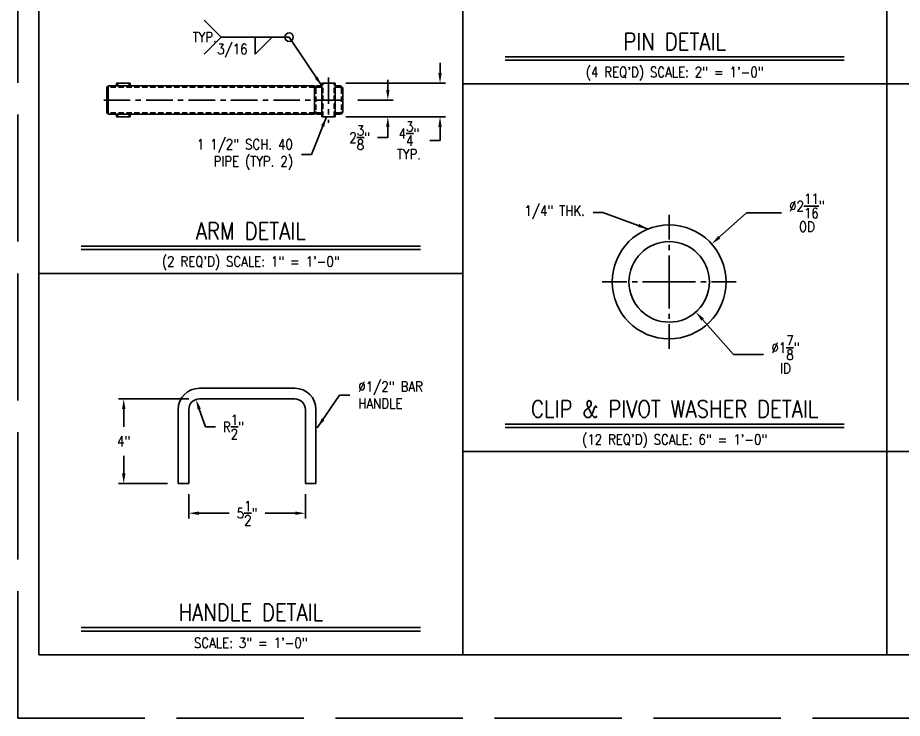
# Model space of a CAD drawing. Extents: x -189 to 279, y 9 to 246.
# Drawn here: x -9 to 116.2, y 9 to 108.2 of the extents above; entities that cross this region are included whole.
import ezdxf
from ezdxf.enums import TextEntityAlignment as Align

# ---------------------------------------------------------------- set-up
doc = ezdxf.new("R2010")
doc.units = 0
doc.header["$LTSCALE"] = 3
doc.header["$MEASUREMENT"] = 0
doc.header["$PDMODE"] = 33
doc.header["$PDSIZE"] = -0.5
for name, pattern in [('AM_ISO02W050', [7.5, 6, -1.5]), ('CENTER', [2, 1.25, -0.25, 0.25, -0.25]), ('HIDDEN', [0.375, 0.25, -0.125])]:
    doc.linetypes.add(name, pattern=pattern)
doc.layers.get('0').update_dxf_attribs({"linetype": 'CONTINUOUS'})
doc.layers.get('Defpoints').update_dxf_attribs({"linetype": 'CONTINUOUS'})
for name, color, linetype in [('11-2 PIPE', 7, 'CONTINUOUS'), ('ARM', 3, 'CONTINUOUS'), ('CENTER', 5, 'CENTER'), ('DIM', 1, 'CONTINUOUS'), ('HANDLE', 2, 'CONTINUOUS'), ('WASHER', 7, 'CONTINUOUS')]:
    doc.layers.add(name, color=color, linetype=linetype)
doc.styles.add('ROMANS', font='ROMANS.shx', dxfattribs={"width": 0.85, "height": 1.44})
doc.styles.get("Standard").update_dxf_attribs({"font": 'sanss___.ttf'})
doc.dimstyles.get("Standard").update_dxf_attribs({"dimtxt": 0.18, "dimasz": 0.18, "dimexe": 0.18, "dimexo": 0.0625, "dimgap": 0.09, "dimtad": 0, "dimtih": 1, "dimtoh": 1, "dimdec": 4, "dimzin": 0, "dimdsep": 46, "dimtxsty": 'Standard', "dimcen": 0.09, "dimadec": 0, "dimazin": 0, "dimtfac": 1, "dimtdec": 4, "dimtofl": 0, "dimtmove": 0, "dimatfit": 3, "dimfxl": 1, "dimtolj": 1, "dimtzin": 0, "dimarcsym": 0})

# ---------------------------------------------------------------- blocks, each defined once
blk = doc.blocks.new('*D34')
at = {"layer": 'Defpoints', "color": 0, "transparency": 16777216}
for p in [(35.96, 98.92), (35.96, 94.17), (50.78, 94.17)]:
    blk.add_point(p, dxfattribs=at)
at = {"layer": 'DIM', "color": 0, "lineweight": -2, "transparency": 16777216}
for p, q in [((50.78, 100.36), (50.78, 101.8)), ((37.46, 98.92), (51.53, 98.92)), ((37.46, 94.17), (51.53, 94.17)), ((50.78, 92.73), (50.78, 90.84)), ((50.78, 90.84), (49.34, 90.84))]:
    blk.add_line(p, q, dxfattribs=at)
at = {"layer": 'DIM', "color": 0, "transparency": 16777216}
for points in [[(50.54, 100.36), (51.02, 100.36), (50.78, 98.92)], [(50.54, 92.73), (51.02, 92.73), (50.78, 94.17)]]:
    blk.add_solid(points, dxfattribs=at)
at = {"layer": 'DIM', "color": 0, "transparency": 16777216, "insert": (46.39, 90.84), "char_height": 1.44, "attachment_point": 5, "style": 'ROMANS'}
blk.add_mtext('\\A1;4{\\H1x;\\S3/4;}"\\PTYP.', dxfattribs=at)
blk = doc.blocks.new('*D35')
at = {"layer": 'Defpoints', "color": 0, "transparency": 16777216}
for p in [(37.66, 96.54), (35.96, 94.17), (43.39, 94.17)]:
    blk.add_point(p, dxfattribs=at)
at = {"layer": 'DIM', "color": 0, "lineweight": -2, "transparency": 16777216}
for p, q in [((43.39, 97.98), (43.39, 99.42)), ((39.16, 96.54), (44.14, 96.54)), ((37.46, 94.17), (44.14, 94.17)), ((43.39, 92.73), (43.39, 91.23)), ((43.39, 91.23), (41.95, 91.23))]:
    blk.add_line(p, q, dxfattribs=at)
at = {"layer": 'DIM', "color": 0, "transparency": 16777216}
for points in [[(43.15, 97.98), (43.63, 97.98), (43.39, 96.54)], [(43.15, 92.73), (43.63, 92.73), (43.39, 94.17)]]:
    blk.add_solid(points, dxfattribs=at)
at = {"layer": 'DIM', "color": 0, "transparency": 16777216, "insert": (39.41, 91.23), "char_height": 1.44, "attachment_point": 5, "style": 'ROMANS'}
blk.add_mtext('\\A1;2{\\H1x;\\S3/8;}"', dxfattribs=at)
blk = doc.blocks.new('*D51')
at = {"layer": 'Defpoints', "color": 0, "transparency": 16777216}
for p in [(15.22, 42.23), (31.72, 42.23), (15.22, 38.04)]:
    blk.add_point(p, dxfattribs=at)
at = {"layer": 'DIM', "color": 0, "lineweight": -2, "transparency": 16777216}
for p, q in [((15.22, 40.73), (15.22, 37.29)), ((31.72, 40.73), (31.72, 37.29)), ((16.66, 38.04), (20.93, 38.04)), ((30.28, 38.04), (26.01, 38.04))]:
    blk.add_line(p, q, dxfattribs=at)
at = {"layer": 'DIM', "color": 0, "transparency": 16777216}
for points in [[(16.66, 38.28), (16.66, 37.8), (15.22, 38.04)], [(30.28, 38.28), (30.28, 37.8), (31.72, 38.04)]]:
    blk.add_solid(points, dxfattribs=at)
at = {"layer": 'DIM', "color": 0, "transparency": 16777216, "insert": (23.47, 38.04), "char_height": 1.44, "attachment_point": 5, "style": 'ROMANS'}
blk.add_mtext('\\A1;5{\\H1x;\\S1/2;}"', dxfattribs=at)
blk = doc.blocks.new('*D52')
at = {"layer": 'Defpoints', "color": 0, "transparency": 16777216}
for p in [(16.72, 54.23), (6.01, 42.23), (13.72, 42.23)]:
    blk.add_point(p, dxfattribs=at)
at = {"layer": 'DIM', "color": 0, "lineweight": -2, "transparency": 16777216}
for p, q in [((15.22, 54.23), (5.26, 54.23)), ((6.01, 52.79), (6.01, 50.29)), ((6.01, 43.67), (6.01, 46.17)), ((12.22, 42.23), (5.26, 42.23))]:
    blk.add_line(p, q, dxfattribs=at)
at = {"layer": 'DIM', "color": 0, "transparency": 16777216}
for points in [[(5.77, 52.79), (6.25, 52.79), (6.01, 54.23)], [(5.77, 43.67), (6.25, 43.67), (6.01, 42.23)]]:
    blk.add_solid(points, dxfattribs=at)
at = {"layer": 'DIM', "color": 0, "transparency": 16777216, "insert": (6.01, 48.23), "char_height": 1.44, "attachment_point": 5, "style": 'ROMANS'}
blk.add_mtext('\\A1;4"', dxfattribs=at)
blk = doc.blocks.new('*D71')
at = {"layer": 'Defpoints', "color": 0, "transparency": 16777216}
for p in [(89.23, 76.16), (77.2, 65.42)]:
    blk.add_point(p, dxfattribs=at)
at = {"layer": 'DIM', "color": 0, "lineweight": -2, "transparency": 16777216}
for p, q in [((94.18, 80.58), (90.3, 77.12)), ((99.12, 80.58), (94.18, 80.58))]:
    blk.add_line(p, q, dxfattribs=at)
at = {"layer": 'DIM', "color": 0, "transparency": 16777216}
blk.add_solid([(90.14, 77.3), (90.46, 76.94), (89.23, 76.16)], dxfattribs=at)
at = {"layer": 'DIM', "color": 0, "transparency": 16777216, "insert": (102.71, 80.58), "char_height": 1.44, "attachment_point": 5, "style": 'ROMANS'}
blk.add_mtext('\\A1;∅2{\\H1x;\\S11/16;}"\\POD', dxfattribs=at)
blk = doc.blocks.new('*D72')
at = {"layer": 'Defpoints', "color": 0, "transparency": 16777216}
for p in [(79.43, 75.06), (86.99, 66.53)]:
    blk.add_point(p, dxfattribs=at)
at = {"layer": 'DIM', "color": 0, "lineweight": -2, "transparency": 16777216}
for p, q in [((92.32, 60.52), (87.95, 65.45)), ((96.58, 60.52), (92.32, 60.52))]:
    blk.add_line(p, q, dxfattribs=at)
at = {"layer": 'DIM', "color": 0, "transparency": 16777216}
blk.add_solid([(88.13, 65.61), (87.77, 65.29), (86.99, 66.53)], dxfattribs=at)
at = {"layer": 'DIM', "color": 0, "transparency": 16777216, "insert": (99.68, 60.52), "char_height": 1.44, "attachment_point": 5, "style": 'ROMANS'}
blk.add_mtext('\\A1;∅1{\\H1x;\\S7/8;}"\\PID', dxfattribs=at)
blk = doc.blocks.new('*D74')
at = {"layer": 'Defpoints', "color": 0, "transparency": 16777216}
for p in [(16.24, 54.15), (16.72, 52.73)]:
    blk.add_point(p, dxfattribs=at)
at = {"layer": 'DIM', "color": 0, "lineweight": -2, "transparency": 16777216}
for p, q in [((17.56, 50.25), (16.7, 52.79)), ((19, 50.25), (17.56, 50.25))]:
    blk.add_line(p, q, dxfattribs=at)
at = {"layer": 'DIM', "color": 0, "transparency": 16777216}
blk.add_solid([(16.93, 52.86), (16.47, 52.71), (16.24, 54.15)], dxfattribs=at)
at = {"layer": 'DIM', "color": 0, "transparency": 16777216, "insert": (21.54, 50.25), "char_height": 1.44, "attachment_point": 5, "style": 'ROMANS'}
blk.add_mtext('\\A1;R{\\H1.000000x;\\S1/2;}"', dxfattribs=at)

msp = doc.modelspace()

# ---------------------------------------------------------------- linework, layer by layer
for p, q in [((-6, 18), (-6, 222)), ((-6, 222), (-6, 42)), ((54, 222), (54, 18)), ((114, 132), (114, 18)), ((114, 98.8269), (54, 98.8269)), ((270, 98.8269), (114, 98.8269)), ((54, 72), (-6, 72)), ((114, 46.8), (54, 46.8)), ((114, 46.8), (270, 46.8)), ((-6, 18), (270, 18))]:
    msp.add_line(p, q)
at = {"layer": '11-2 PIPE'}
for p, q in [((5.00908, 98.91647), (6.90908, 98.91647)), ((5.00908, 98.54147), (5.00908, 98.91647)), ((6.90908, 98.54147), (6.90908, 98.91647)), ((34.05822, 94.16647), (34.05822, 98.91647)), ((34.05822, 98.91647), (35.95822, 98.91647)), ((35.95822, 94.16647), (35.95822, 98.91647)), ((5.00908, 94.16647), (5.00908, 94.54147)), ((5.00908, 94.16647), (6.90908, 94.16647)), ((6.90908, 94.16647), (6.90908, 94.54147)), ((34.05822, 94.16647), (35.95822, 94.16647))]:
    msp.add_line(p, q, dxfattribs=at)
at = {"layer": '11-2 PIPE', "linetype": 'HIDDEN'}
for p, q in [((5.15408, 98.54147), (5.15408, 98.91647)), ((6.76408, 98.54147), (6.76408, 98.91647)), ((34.20322, 94.16647), (34.20322, 98.91647)), ((35.81322, 94.16647), (35.81322, 98.91647)), ((5.15408, 94.16647), (5.15408, 94.54147)), ((6.76408, 94.16647), (6.76408, 94.54147))]:
    msp.add_line(p, q, dxfattribs=at)
at = {"layer": 'ARM'}
for p, q in [((3.78927, 98.41647), (3.60177, 98.41647)), ((3.60177, 98.41647), (3.60177, 94.66647)), ((33.00822, 98.54147), (3.78927, 98.54147)), ((3.78927, 98.54147), (3.78927, 94.54147)), ((33.00822, 98.54147), (33.00822, 94.54147)), ((33.00822, 98.16647), (33.00822, 94.91647)), ((34.05822, 98.54147), (33.38322, 98.54147)), ((34.00822, 98.54147), (34.00822, 98.35397)), ((36.63322, 98.54147), (35.95822, 98.54147)), ((36.00822, 98.54147), (36.00822, 98.35397)), ((37.00822, 98.16647), (37.00822, 94.91647)), ((3.78927, 94.66647), (3.60177, 94.66647)), ((33.00822, 94.54147), (3.78927, 94.54147)), ((34.05822, 94.54147), (33.38322, 94.54147)), ((34.00822, 94.72897), (34.00822, 94.54147)), ((36.63322, 94.54147), (35.95822, 94.54147)), ((36.00822, 94.72897), (36.00822, 94.54147))]:
    msp.add_line(p, q, dxfattribs=at)
at = {"layer": 'ARM', "linetype": 'HIDDEN'}
for p, q in [((33.00822, 98.35397), (3.78927, 98.35397)), ((33.19572, 98.16647), (33.19572, 94.91647)), ((34.05822, 98.35397), (33.38322, 98.35397)), ((36.63322, 98.35397), (35.95822, 98.35397)), ((36.82072, 98.16647), (36.82072, 94.91647)), ((33.00822, 94.72897), (3.78927, 94.72897)), ((34.05822, 94.72897), (33.38322, 94.72897)), ((36.63322, 94.72897), (35.95822, 94.72897))]:
    msp.add_line(p, q, dxfattribs=at)
at = {"layer": 'ARM'}
for centre, start, end in [((33.38322, 98.16647), 90, 180), ((36.63322, 98.16647), 0, 90), ((33.38322, 94.91647), 180, 270), ((36.63322, 94.91647), 270, 0)]:
    msp.add_arc(centre, 0.375, start, end, dxfattribs=at)
at = {"layer": 'ARM', "linetype": 'HIDDEN'}
for centre, start, end in [((33.38322, 98.16647), 90, 180), ((36.63322, 98.16647), 0, 90), ((33.38322, 94.91647), 180, 270), ((36.63322, 94.91647), 270, 0)]:
    msp.add_arc(centre, 0.1875, start, end, dxfattribs=at)
at = {"layer": 'CENTER'}
for p, q in [((35.00822, 99.75505), (35.00822, 93.32788)), ((3.18911, 96.54147), (37.66242, 96.54147)), ((83.21092, 70.79225), (83.21092, 80.26808)), ((83.21092, 70.79225), (73.73508, 70.79225)), ((83.21092, 70.79225), (92.68675, 70.79225)), ((83.21092, 70.79225), (83.21092, 61.31642))]:
    msp.add_line(p, q, dxfattribs=at)
at = {"layer": 'Defpoints', "linetype": 'AM_ISO02W050'}
for q in [(-9, 225), (279, 9)]:
    msp.add_line((-9, 9), q, dxfattribs=at)
at = {"layer": 'DIM'}
for p, q in [((19.80775, 105.44354), (17.40775, 107.84354)), ((19.80775, 105.44354), (17.40775, 103.04354)), ((29.40775, 105.44354), (19.80775, 105.44354)), ((24.60775, 103.04354), (27.00775, 105.44354)), ((24.60775, 105.44354), (24.60775, 103.04354)), ((60, 102.6669), (108, 102.6669)), ((60, 102.1869), (108, 102.1869)), ((0, 75.84), (48, 75.84)), ((0, 75.36), (48, 75.36)), ((60, 50.64), (108, 50.64)), ((60, 50.16), (108, 50.16)), ((0, 21.84), (48, 21.84)), ((0, 21.36), (48, 21.36))]:
    msp.add_line(p, q, dxfattribs=at)
msp.add_circle((29.40775, 105.44354), 0.6, dxfattribs=at)
at = {"layer": 'HANDLE'}
for p, q in [((30.21707, 55.73105), (16.71707, 55.73105)), ((30.21707, 54.23105), (16.71707, 54.23105)), ((13.71707, 42.23105), (13.71707, 52.73105)), ((15.21707, 42.23105), (15.21707, 52.73105)), ((31.71707, 42.23105), (31.71707, 52.73105)), ((33.21707, 42.23105), (33.21707, 52.73105)), ((15.21707, 42.23105), (13.71707, 42.23105)), ((33.21707, 42.23105), (31.71707, 42.23105))]:
    msp.add_line(p, q, dxfattribs=at)
for centre, radius, start, end in [((16.71707, 52.73105), 3, 90, 180), ((30.21707, 52.73105), 3, 0, 90), ((16.71707, 52.73105), 1.5, 90, 180), ((30.21707, 52.73105), 1.5, 0, 90)]:
    msp.add_arc(centre, radius, start, end, dxfattribs=at)
at = {"layer": 'WASHER'}
for radius in [8.0625, 5.7]:
    msp.add_circle((83.21092, 70.79225), radius, dxfattribs=at)

# ---------------------------------------------------------------- texts
at = {"layer": 'DIM', "style": 'ROMANS', "width": 0.85}
msp.add_text('TYP.', height=1.44, dxfattribs=at).set_placement((17.47268, 105.44354), align=Align.MIDDLE_CENTER)
for s, height, p in [('PIN DETAIL', 2.4, (84, 103.6269)), ('(4 REQ\'D) SCALE: 2" = 1\'-0"', 1.44, (84, 99.7869)), ('ARM DETAIL', 2.4, (24, 76.8)), ('(2 REQ\'D) SCALE: 1" = 1\'-0"', 1.44, (24, 72.96)), ('CLIP & PIVOT WASHER DETAIL', 2.4, (84, 51.6)), ('(12 REQ\'D) SCALE: 6" = 1\'-0"', 1.44, (84, 47.76)), ('HANDLE DETAIL', 2.4, (24, 22.8)), ('SCALE: 3" = 1\'-0"', 1.44, (24, 18.96))]:
    msp.add_text(s, height=height, dxfattribs=at).set_placement(p, align=Align.CENTER)
msp.add_text('3/16', height=1.44, dxfattribs=at).set_placement((19.23175, 103.04354))
at = {"layer": 'DIM', "char_height": 1.44, "style": 'ROMANS'}
for s, insert, attachment_point in [('\\A1;1 1/2" SCH. 40\\PPIPE (TYP. 2)', (29.94816, 88.8356), 6), ('1/4" THK.', (71.2762, 80.64078), 6), ('%%C1/2" BAR\\PHANDLE', (39.21312, 54.77342), 4)]:
    msp.add_mtext(s, dxfattribs=dict(at, insert=insert, attachment_point=attachment_point))

# ---------------------------------------------------------------- dimensions: what is measured, and where the dimension line sits
at = {"layer": 'DIM'}
dim = msp.add_linear_dim(base=(50.78138, 94.16647), p1=(35.95822, 98.91647), p2=(35.95822, 94.16647), angle=90, text='<>\\PTYP.', dimstyle='Standard', override={"dimscale": 12, "dimtxt": 1.44, "dimasz": 0.12, "dimexe": 0.0625, "dimexo": 0.125, "dimgap": 0.1, "dimzin": 3, "dimlunit": 4, "dimpost": '\\X', "dimtxsty": 'ROMANS', "dimcen": 0}, dxfattribs=at)
dim.commit()
dim.dimension.update_dxf_attribs({"geometry": '*D34', "text_midpoint": (46.39281, 90.84186), "dimtype": 160})
dim = msp.add_linear_dim(base=(43.39366, 94.16647), p1=(37.66242, 96.54147), p2=(35.95822, 94.16647), angle=90, dimstyle='Standard', override={"dimscale": 12, "dimtxt": 1.44, "dimasz": 0.12, "dimexe": 0.0625, "dimexo": 0.125, "dimgap": 0.1, "dimzin": 3, "dimlunit": 4, "dimpost": '\\X', "dimtxsty": 'ROMANS', "dimcen": 0}, dxfattribs=at)
dim.commit()
dim.dimension.update_dxf_attribs({"geometry": '*D35', "text_midpoint": (39.41309, 91.23394), "dimtype": 160})
for p1, p2, text, picture, middle in [((77.19537, 65.4241), (89.22647, 76.16041), '<>\\POD', '*D71', (102.70687, 80.58085)), ((79.42961, 75.05743), (86.99222, 66.52708), '<>\\PID', '*D72', (99.67721, 60.52197))]:
    dim = msp.add_diameter_dim_2p(p1=p1, p2=p2, text=text, dimstyle='Standard', override={"dimscale": 12, "dimtxt": 1.44, "dimasz": 0.12, "dimexe": 0.0625, "dimexo": 0.125, "dimgap": 0.1, "dimlfac": 0.166667, "dimzin": 3, "dimlunit": 4, "dimpost": '\\X', "dimtxsty": 'ROMANS', "dimcen": 0}, dxfattribs=at)
    dim.commit()
    dim.dimension.update_dxf_attribs({"geometry": picture, "text_midpoint": middle, "dimtype": 163})
dim = msp.add_linear_dim(base=(6.01231, 42.23105), p1=(16.71707, 54.23105), p2=(13.71707, 42.23105), angle=90, dimstyle='Standard', override={"dimscale": 12, "dimtxt": 1.44, "dimasz": 0.12, "dimexe": 0.0625, "dimexo": 0.125, "dimgap": 0.1, "dimlfac": 0.333333, "dimzin": 3, "dimlunit": 4, "dimpost": '\\X', "dimtxsty": 'ROMANS', "dimcen": 0}, dxfattribs=at)
dim.commit()
dim.dimension.update_dxf_attribs({"geometry": '*D52', "text_midpoint": (6.01231, 48.23105)})
dim = msp.add_radius_dim(center=(16.71707, 52.73105), mpoint=(16.23552, 54.15165), dimstyle='Standard', override={"dimscale": 12, "dimtxt": 1.44, "dimasz": 0.12, "dimexe": 0.0625, "dimexo": 0.125, "dimgap": 0.1, "dimlfac": 0.333333, "dimzin": 3, "dimlunit": 4, "dimpost": '\\X', "dimtxsty": 'ROMANS', "dimcen": 0}, dxfattribs=at)
dim.commit()
dim.dimension.update_dxf_attribs({"geometry": '*D74', "text_midpoint": (21.5387, 50.24989), "dimtype": 164})
dim = msp.add_linear_dim(base=(15.21707, 38.04182), p1=(31.71707, 42.23105), p2=(15.21707, 42.23105), dimstyle='Standard', override={"dimscale": 12, "dimtxt": 1.44, "dimasz": 0.12, "dimexe": 0.0625, "dimexo": 0.125, "dimgap": 0.1, "dimlfac": 0.333333, "dimzin": 3, "dimlunit": 4, "dimpost": '\\X', "dimtxsty": 'ROMANS', "dimcen": 0}, dxfattribs=at)
dim.commit()
dim.dimension.update_dxf_attribs({"geometry": '*D51', "text_midpoint": (23.46707, 38.04182)})

# ---------------------------------------------------------------- leaders
msp.add_leader([(34.05822, 98.54147), (29.40775, 105.44354)], dimstyle='Standard', override={"dimscale": 12, "dimtxt": 1.44, "dimasz": 0.12, "dimexe": 0.0625, "dimexo": 0.125, "dimgap": 0.1, "dimzin": 3, "dimlunit": 4, "dimpost": '\\X', "dimtxsty": 'ROMANS', "dimcen": 0}, dxfattribs=at)
at = {"layer": 'DIM', "annotation_type": 0, "has_hookline": 1}
for points, override, hookline_direction, text_width in [([(34.69649, 94.16647), (32.58816, 88.8356), (31.14816, 88.8356)], {"dimscale": 12, "dimtxt": 1.44, "dimasz": 0.12, "dimexe": 0.0625, "dimexo": 0.125, "dimgap": 0.1, "dimzin": 3, "dimlunit": 4, "dimpost": '\\X', "dimtxsty": 'ROMANS', "dimcen": 0}, 1, 15.32914), ([(80.23395, 78.28502), (73.82151, 80.64078), (72.4762, 80.64078)], {"dimscale": 12, "dimtxt": 1.44, "dimasz": 0.12, "dimexe": 0.0625, "dimexo": 0.125, "dimgap": 0.1, "dimlfac": 0.166667, "dimzin": 3, "dimlunit": 4, "dimpost": '\\X', "dimtxsty": 'ROMANS', "dimcen": 0}, 1, 9.09257), ([(33.40457, 50.13717), (36.57312, 54.77342), (38.01312, 54.77342)], {"dimscale": 12, "dimtxt": 1.44, "dimasz": 0.12, "dimexe": 0.0625, "dimexo": 0.125, "dimgap": 0.1, "dimlfac": 0.333333, "dimzin": 3, "dimlunit": 4, "dimpost": '\\X', "dimtxsty": 'ROMANS', "dimcen": 0}, 0, 9.90857)]:
    msp.add_leader(points, dimstyle='Standard', override=override, dxfattribs=dict(at, hookline_direction=hookline_direction, text_width=text_width))

doc.saveas('drawing.dxf')
